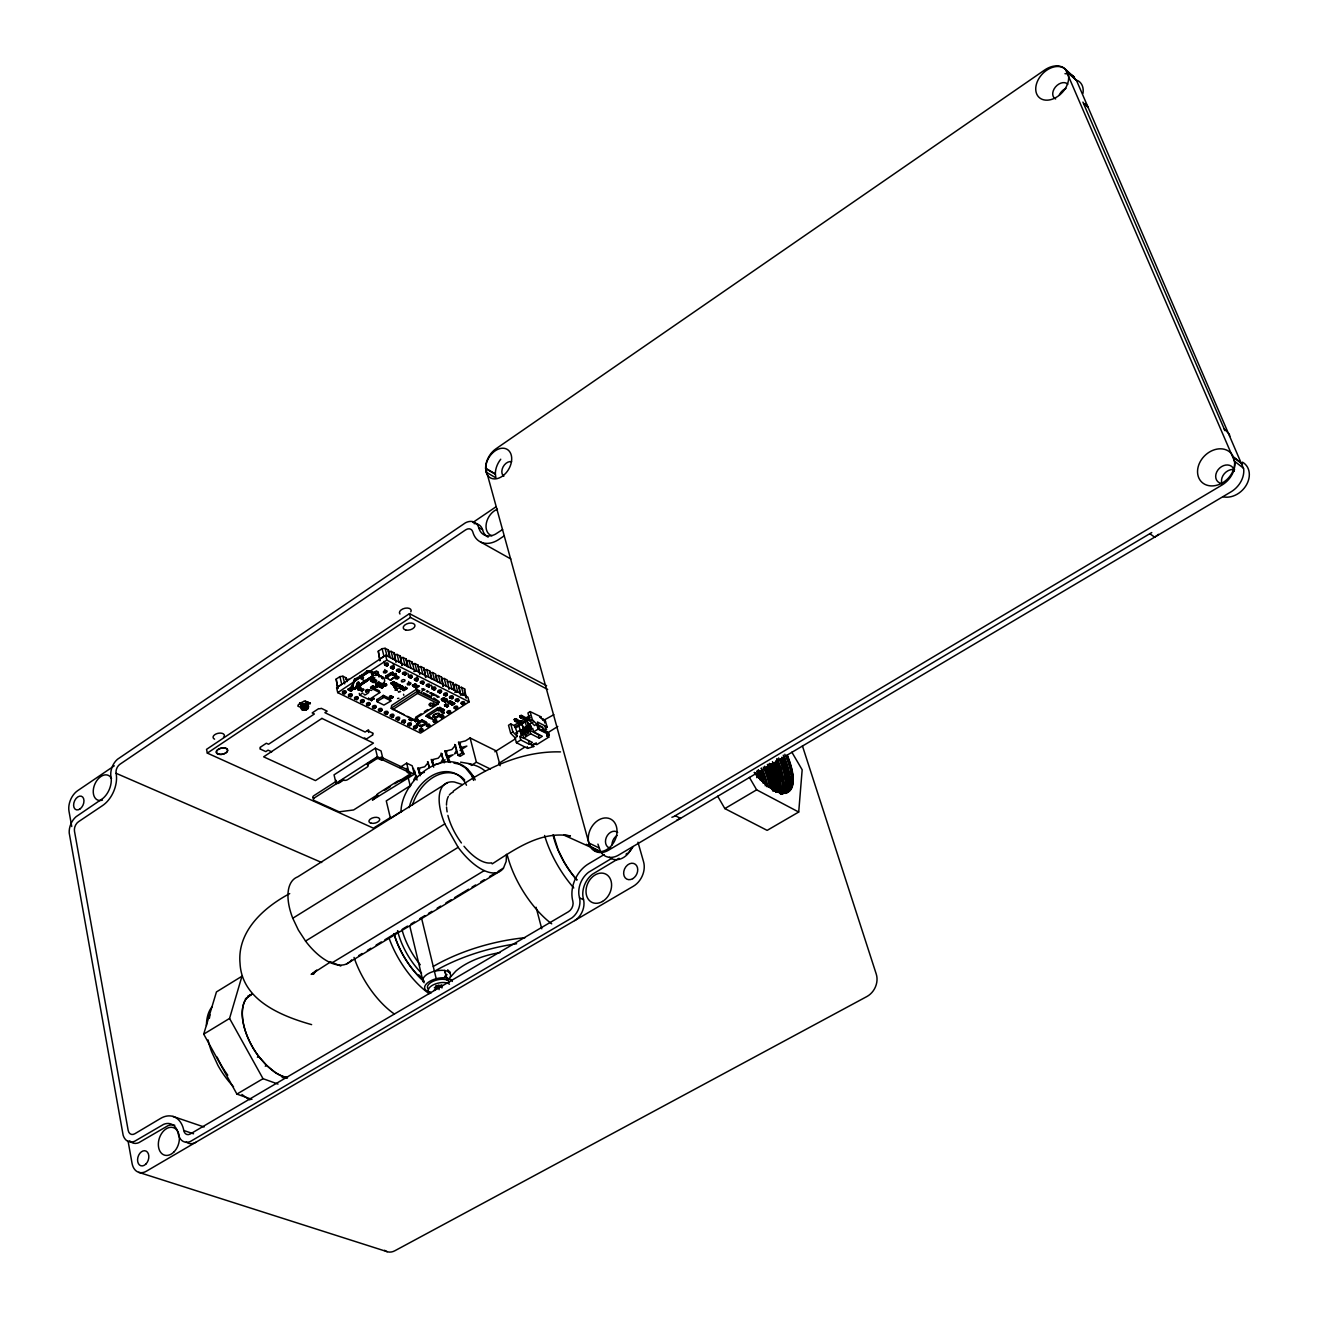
<?xml version="1.0" encoding="UTF-8"?>
<svg xmlns="http://www.w3.org/2000/svg" width="1318" height="1318" viewBox="0 0 1318 1318"><rect width="100%" height="100%" fill="white"/><g stroke="black" fill="none" stroke-linecap="round" stroke-linejoin="round"><path stroke-width="1.5" d="M368.941 690.072L368.134 691.95M421.859 719.809C420.772 722.544 429.108 725.147 425.533 721.638L421.859 719.809L416.521 724.274L421.249 726.844L426.357 723.549L426.241 722.511M354.657 679.099C355.662 681.917 351 685.442 353.998 688.326L371.709 676.447C373.851 676.216 371.099 669.775 372.401 674.272C373.208 677.172 374.328 670.022 372.104 673.317M506.507 854.328L506.161 861.461L503.476 868.101L498.253 871.264M390.655 701.176L390.177 698.721L383.456 695.393L376.783 699.858L377.261 701.802L383.933 705.081L390.655 701.176L390.177 698.721M717.684 796.237L724.851 808.593L767.142 830.373L798.708 812.036L802.168 769.794L791.854 752.183M400.969 812.168C401.117 777.126 454.216 737.965 475.238 779.861M373.356 686.48L373.933 687.403L372.747 688.391L370.737 688.194L373.34 686.332L371.066 687.831M364.411 682.427L363.455 683.119M364.443 681.225L365.234 681.933M336.172 679.099L337.77 688.457L336.172 679.099L339.912 676.612L342.911 676.249L346.173 677.864L347.079 681.653M346.173 677.864L345.959 679.61L348.957 679.231M443.21 711.292L444.38 709.727L443.491 710.402M438.416 708.969L439.784 707.222L441.415 708.112L440.443 708.738M371.066 680.978C370.572 678.671 371.05 683.581 374.922 682.477L376.866 681.208L373.95 679.759C375.548 677.584 370.605 677.485 373.389 679.693L371.281 681.027M378.282 651.207L379.913 660.615L378.282 651.207L382.072 648.67L385.103 648.308L388.332 649.955L390.227 657.583M389.041 655.557L388.332 649.955M388.102 651.751L391.116 651.372L394.346 653.02L394.098 654.799L397.097 654.436L400.31 656.084L401.974 665.458L400.31 656.084M395.993 662.427L394.346 653.02M400.062 657.847L403.061 657.484L406.273 659.115L406.01 660.895L409.008 660.516L412.204 662.147L414.116 669.742M412.204 662.147L411.941 663.91L414.939 663.547L418.119 665.162L419.767 674.503M418.119 665.162L417.855 666.924L420.854 666.546L424.017 668.16L425.681 677.468L424.017 668.16M431.068 678.572L429.882 671.159L426.735 669.544L423.753 669.906M441.546 677.106L443.21 686.381L441.546 677.106L438.416 675.508L435.451 675.887L436.423 679.643M449.01 689.33L447.346 680.072L444.232 678.473L441.266 678.852M454.298 690.385L453.128 683.021L450.015 681.439L447.066 681.801M460.064 693.317L458.878 685.953L455.781 684.371L452.848 684.75M464.331 690.599L464.628 688.886L461.531 687.321L458.598 687.683M377.261 701.802L376.899 699.347M351.214 687.288L352.796 685.854L351.296 686.2L351.362 687.881L353.471 687.749L351.329 687.271M372.137 672.773A2.043 1.433 -63.2 0 1 373.323 672.542L375.449 673.251A2.043 1.433 -63.2 0 1 376.075 673.844L379.732 675.772A2.043 1.433 -63.2 0 0 379.057 675.063L376.948 674.355A2.043 1.433 -63.2 0 0 376.157 674.371M360.934 687.304L360.819 688.424L357.788 688.639L357.903 690.006L359.814 689.232L359.616 687.271M783.716 757.273C788.23 767.405 791.492 780.602 788.23 790.471C792.563 778.724 787.653 766.17 783.271 755.181M785.989 793.205L789.795 789.548C794.128 777.801 789.218 765.247 784.836 754.258M784.111 793.403L780.338 793.798L787.274 792.464L791.08 788.79C795.166 777.752 790.998 765.824 786.846 755.428M780.602 759.119C784.737 769.531 788.889 781.459 784.77 792.497A52.16 19.918 58.4 0 0 780.8 759.168M783.386 787.884L781.623 794.342A52.127 19.951 58.4 0 0 776.862 759.069L782.991 779.119L783.386 787.884L786.533 786.039M421.447 692.56L423.177 688.853L421.678 688.984M431.233 697.387L432.09 694.24L433.523 693.828L432.749 694.652M779.366 792.958L779.861 780.964L774.374 762.809M395.812 676.678L390.54 672.938L395.878 675.969L390.474 680.187L395.812 676.678C392.089 668.671 377.772 684.207 391.38 674.454M386.042 675.903L385.696 677.551L390.474 680.187M203.713 1034.136L229.563 1018.435L241.952 976.243L216.449 991.927L203.713 1034.136L236.911 1094.088L251.936 1099.393M361.396 689.1L361.775 691.686M363.373 677.798L359.995 675.574M359.237 688.144L360.407 684.965M419.964 690.978L416.504 689.232L391.627 705.459L391.199 708.293L413.506 719.908L438.35 703.861L438.861 701.473L433.82 697.947M369.254 677.996L369.699 679.067L368.035 678.852M414.577 770.75L415.862 775.956L413.852 779.696L416.669 777.9M428.432 762.348L424.709 766.763L418.267 768.394L419.569 773.617L421.117 774.358M391.66 673.712L385.63 677.32L387.294 678.144M392.929 674.19L392.434 671.966L391.528 674.141M394.823 674.058L394.576 675.145M395.515 675.623L394.346 675.376M441.991 753.731L438.235 758.179L431.777 759.811L433.095 765.033L439.553 763.402M441.629 753.55L442.947 758.789L440.887 762.562L445.154 759.86M455.633 745.065L451.843 749.547L445.352 751.178L446.687 756.417L448.235 757.158M441.662 709.759L442.782 708.936L444.397 709.809M367.458 689.396L365.481 691.027M368.117 689.825L365.696 691.934L368.892 689.825L371.758 690.451M438.993 715.312C440.311 711.736 431.727 714.867 433.688 717.305M315.134 971.382L313.387 974.183L316.798 970.13L311.18 974.43L330.521 961.942M380.655 684.388L378.793 683.317L375.581 685.426L378.134 686.662L377.772 684.19L375.712 683.564M461.465 703.779L463.261 704.768L464.677 703.367L463.244 702.642L461.465 703.779L462.651 704.471L464.677 703.367M452.469 698.474L453.161 697.535L451.712 696.81L449.932 697.947L452.469 698.474L449.932 697.947M458.252 701.39L458.928 700.451L457.478 699.726L455.715 700.863L458.252 701.39L455.715 700.863M444.133 695.014L445.945 696.019L447.379 694.602L445.912 693.878L444.133 695.014L445.336 695.706L447.379 694.602M422.089 731.128L422.781 730.205L421.332 729.497L419.585 730.6L422.089 731.128L419.585 730.6M435.022 689.644L432.485 689.116L434.281 690.138L435.731 688.721L434.248 687.963L432.485 689.116L431.464 685.162M408.003 724.933L409.783 725.921L411.2 724.521L409.733 723.813L408.003 724.933L409.173 725.625L411.2 724.521M438.317 692.082L440.13 693.087L441.563 691.67L440.097 690.929L438.317 692.082L439.504 692.774L441.563 691.67M413.803 727.783L415.582 728.772L416.999 727.371L415.549 726.663L413.803 727.783L414.972 728.459L416.999 727.371M398.843 719.743L399.535 718.804L398.069 718.079L396.323 719.216L398.843 719.743L396.323 719.216M429.174 686.694L429.866 685.755L428.383 684.998L426.62 686.167L429.174 686.694L426.62 686.167M404.692 722.594L405.384 721.671L403.918 720.946L402.171 722.083L404.692 722.594L402.171 722.083M418.07 679.808L416.57 679.05L414.791 680.22L416.62 681.225L418.07 679.808L417.065 675.821M392.978 716.86L393.687 715.938L392.204 715.196L390.457 716.333L392.978 716.86L390.457 716.333M423.292 683.712L423.984 682.773L422.501 682.032L420.722 683.185L423.292 683.712L420.722 683.185M381.182 711.077L381.891 710.138L380.391 709.413L378.645 710.55L381.182 711.077L378.645 710.55M411.43 677.749L408.86 677.221A1.878 1.038 -14.2 0 0 411.957 676.167A1.878 1.038 -14.2 0 0 409.914 675.129A1.878 1.038 -14.2 0 0 408.811 677.04L410.689 678.226L412.139 676.809L410.639 676.052L408.86 677.221L407.872 673.234M387.097 713.977L387.789 713.038L386.306 712.313L384.559 713.45L387.097 713.977L384.559 713.45M399.519 671.719L400.227 670.78L398.711 670.022L396.932 671.191L399.519 671.719L396.932 671.191M375.218 708.178L375.943 707.255L374.444 706.514L372.697 707.651L375.218 708.178L372.697 707.651M405.483 674.734L406.191 673.795L404.692 673.037L402.913 674.206L405.483 674.734L402.913 674.206M363.29 702.346L364.015 701.407L362.499 700.665L360.753 701.802L363.29 702.346L360.753 701.802M393.522 668.687L390.935 668.16A1.895 1.038 -14.1 0 0 394.066 667.106A1.895 1.038 -14.1 0 0 391.973 666.051A1.895 1.038 -14.1 0 0 390.902 667.979L392.78 669.182L394.23 667.748L393.308 664.008M366.733 704.735L368.546 705.74L369.979 704.339L368.48 703.598L366.733 704.735L367.92 705.443L369.979 704.339M357.293 699.397L358.018 698.458L356.503 697.716L354.74 698.87L357.293 699.397L354.74 698.87M387.508 665.656L384.922 665.112L386.751 666.134L388.217 664.7L386.701 663.942L384.922 665.112L383.999 661.372M342.664 692.955L344.492 693.96L345.942 692.543L344.426 691.802L342.664 692.955L343.866 693.647L345.942 692.543M351.28 696.448L351.988 695.509L350.473 694.767L348.726 695.92L351.28 696.448L348.726 695.92M378.2 672.098L376.454 670.928L373.521 672.707M449.949 713.318L450.657 712.412L449.207 711.687L447.461 712.807L449.949 713.318L447.461 712.807M456.918 708.837L457.643 707.914L456.193 707.189L454.43 708.326L456.918 708.837L456.193 707.189M429.108 726.712L429.833 725.806L428.383 725.081L426.637 726.202L429.108 726.712L426.637 726.202M436.027 722.264L436.752 721.341L435.302 720.633L433.556 721.753L436.027 722.264L435.302 720.633M442.98 717.799L443.705 716.893L442.255 716.168L440.492 717.289L442.98 717.799L440.492 717.289M440.41 708.672L438.301 710.896M363.438 677.798L360.984 678.852L366.239 681.488L365.07 682.114M394.741 675.327C392.583 673.547 397.937 673.795 395.318 673.432M438.515 715.806C443.606 710.089 428.35 715.312 434.182 717.42M453.557 703.318L451.102 702.082L449.191 703.318L451.283 702.791M391.776 673.943L391.94 672.608M785.38 793.09L788.23 790.471M371.709 676.447L370.753 677.436M372.038 673.02L368.776 672.196L368.826 671.109A2.043 1.433 -63.2 0 1 370.029 670.895L372.137 671.603A2.059 1.433 -63.2 0 1 372.879 672.477L373.422 674.734A2.059 1.433 -63.2 0 1 372.302 677.403L354.707 689.33L353.768 688.556L371.874 676.431M361.577 674.519L361.676 675.854M359.073 682.263L356.7 683.844M440.031 709.776L438.713 708.227M443.474 710.32L441.629 710.056M443.079 711.325L441.283 712.593M358.232 689.512L360.259 688.358M395.779 674.223L395.367 675.788M395.433 676.019L396.257 673.893M283.551 1076.773L282.167 1077.498L287.423 1077.514C275.314 1075.257 266.252 1065.521 258.723 1056.426A47.432 24.877 59.2 0 1 246.631 998.039L251.886 994.085L245.428 998.846M247.982 996.853L250.519 994.843A47.432 24.894 59.2 0 0 247.718 996.49M309.862 704.224L309.961 703.351M438.795 715.542L435.385 717.272M444.578 976.473L447.049 974.71M114.304 765.807L77.663 790.668A15.832 10.33 -67.2 0 0 68.997 811.245L71.732 826.518M472.948 522.439L496.194 506.672M626.017 854.163L627.516 853.158M502.603 529.523L495.403 534.202A19.078 13.378 -59.7 0 1 479.455 529.754L478.269 526.393A15.421 10.775 -60.3 0 0 465.435 522.818L117.483 759.267A14.234 9.374 -66.5 0 0 110.778 775.198L111.239 778.74A17.414 11.401 -66.8 0 1 102.985 798.346L76.065 816.715A14.514 9.506 -67.5 0 0 69.211 832.96L123.134 1135.193A15.404 10.56 -71.8 0 0 134.568 1141.306L163.63 1124.353A18.699 12.966 -72 0 1 177.716 1131.717L178.655 1135.506A15.272 10.659 -71.7 0 0 190.22 1141.569L572.028 917.806A16.475 12.521 -65.2 0 0 579.805 899.271L578.948 895.07A20.363 15.569 -64.5 0 1 588.487 872.318L611.585 858.43M504.135 535.899L499.061 539.309A27.035 18.963 -59.7 0 1 472.816 531.961A7.513 5.256 -60.3 0 0 465.551 529.918L119.922 764.275A6.936 4.564 -66.5 0 0 116.116 773.304A24.68 16.162 -66.8 0 1 102.524 805.595L78.454 821.757A7.249 4.745 -67.5 0 0 74.483 831.197L128.143 1130.251A7.694 5.272 -71.8 0 0 134.782 1133.777L160.615 1118.405A26.492 18.37 -72 0 1 183.795 1130.514A7.447 5.19 -71.7 0 0 190.352 1133.941L568.453 911.726A8.023 6.096 -65.2 0 0 572.852 901.265A28.864 22.06 -64.5 0 1 588.553 863.834L604.171 854.542M671.883 817.259A17.48 13.444 -61.8 0 0 673.762 816.583L1151.767 532.538M574.648 920.59L576.081 919.635A16.442 12.521 -65.2 0 0 583.841 901.133L582.968 896.932A20.33 15.569 -64.5 0 1 592.507 874.196L619.065 858.282M546.624 685.722L409.503 613.628L206.547 749.349L207.321 753.105L373.422 828.165L390.771 817.259M207.321 753.105L410.475 617.467L547.645 689.429M299.565 703.268L301.773 702.494L300.257 704.01L299.565 703.268L300.257 704.01M299.664 703.713L301.871 702.939M297.901 706.168L302.843 708.31M305.414 701.16L310.356 703.318L304.343 700.978L298.148 704.916L298.428 705.805M305.512 701.604L310.356 703.318M337.968 686.711L341.724 684.223L339.912 676.612M380.161 658.835L383.966 656.315L386.981 655.936L385.103 648.308M307.11 707.42L308.709 706.349L307.209 707.865M385.63 655.31L336.584 687.831L337.721 692.642L420.508 733.137L469.142 701.884L467.906 697.156L385.63 655.31L386.817 660.137L469.142 701.884M354.756 680.434L354.476 680.615A2.043 1.417 -63.5 0 0 353.537 681.801L352.301 684.717A2.043 1.417 -63.5 0 0 352.137 686.184L352.68 688.441A2.043 1.417 -63.5 0 0 354.591 689.1L372.302 677.403L372.071 676.496M361.379 675.541L354.229 679.396L354.328 680.747L368.76 672.196M337.721 692.642L368.546 672.048M369.88 671.34L386.817 660.137M358.331 681.9L357.804 682.263A2.043 1.417 -63.5 0 0 356.849 683.449M348.117 689.265L349.468 688.358L352.071 689.644L350.918 691.373L348.117 689.265L350.918 691.373M348.216 689.396L349.583 688.49M348.463 689.512L349.83 688.606M372.351 673.679L371.627 674.355L372.549 674.404M348.314 690.088L349.978 689.265L348.611 690.171M356.914 684.75C363.406 680.566 354.196 684.009 356.486 687.601M373.752 673.613C376.223 669.593 382.632 673.712 374.691 675.475M388.217 664.7L386.751 666.134M350.654 690.583L352.071 689.644M350.588 691.209L352.17 690.335L351.741 689.479L350.39 690.368M359.056 685.805L361.824 684.091M376.503 675.376L375.548 674.997L376.388 674.454M375.762 675.261L376.586 674.717M375.976 675.491L376.816 674.931M370.852 680.072L373.95 679.759M371.725 679.841L374.872 677.781M374.922 682.477L371.346 680.418M390.935 668.16L392.715 666.99L394.23 667.748L392.78 669.182M378.596 676.793L379.699 676.101M351.988 695.509L350.539 696.925M374.691 681.587L376.635 680.302L373.735 678.852M358.661 688.803L361.577 690.237L363.504 688.968L363.719 689.858L361.791 691.143L358.875 689.709M385.713 676.15L391.034 672.625L395.202 674.734M392.006 672.51L393.423 672.674M393.374 672.444L392.599 674.519M359.254 693.35L359.666 695.047L362.747 693.021M380.391 683.334L380.688 684.536L378.76 683.449L381.248 684.174L376.833 687.073L376.503 685.722M358.018 698.458L356.568 699.874M374.394 687.897L377.739 685.706L376.025 684.833L378.579 682.411L378.793 683.317M400.227 670.78L398.761 672.213M388.596 678.391L387.805 677.93M382.78 686.563L381.396 687.353L381.923 688.358L379.156 686.25L380.523 685.344L383.093 686.629L381.825 688.227M382.615 684.009L383.983 683.119L386.553 684.404L385.383 686.134L382.615 684.009L385.383 686.134M380.853 685.591L379.254 686.381L379.683 687.238L381.05 686.349M382.714 684.157L384.296 683.284L382.928 684.174M379.353 687.073L380.77 686.134L383.291 687.452M382.813 684.849L384.246 683.894L386.751 685.228L385.284 686.003L386.223 684.24L384.872 685.228M390.342 679.874L395.944 676.2L391.281 673.86M383.143 685.014L384.51 684.108M381.413 687.452L383.093 686.629M385.12 685.344L386.553 684.404M382.961 687.304L381.577 688.111M385.054 685.97L386.438 685.08M390.952 683.169L393.472 681.521L394.543 682.049L392.22 684.487L390.952 683.169L392.517 684.19M364.015 701.407L362.565 702.823M406.191 673.795L404.741 675.228M391.149 683.943L393.67 682.296L394.741 682.823M394.543 682.049L392.22 684.487M359.666 695.047L368.991 699.644L379.782 692.56L379.37 690.863L374.707 688.54M370.276 699.364L373.851 698.26L371.528 700.665L370.276 699.364L371.528 700.665M393.011 684.767L396.026 682.79L393.225 685.591L393.011 684.767L394.576 685.195L393.143 684.8M370.457 700.138L374.032 699.018M371.346 699.891L373.851 698.26M397.196 683.367L394.395 686.184L397.41 684.207L395.68 683.119L397.13 683.515M397.278 684.174L395.861 683.861M394.28 687.222L398.695 684.322L400.557 685.261L400.903 686.612L396.487 689.512L394.28 687.222L396.487 689.512M412.139 676.809L410.689 678.226M394.609 688.573L399.024 685.673L400.903 686.612M400.013 685.624L400.342 686.975L398.135 684.685L400.557 685.261M377.36 701.291L383.917 697.337L390.688 700.682M399.815 687.815L402.336 686.167L403.39 686.694L401.067 689.116L399.815 687.815L401.216 688.227M400.013 688.573L402.336 686.167M403.39 686.694L401.067 689.116M389.518 696.53L390.771 695.706L392.896 696.761L391.825 698.342L389.518 696.53L391.825 698.342M391.199 696.53L389.963 697.42L391.215 696.612M389.798 696.744L391.051 695.92M389.7 697.288L390.952 696.481L393.077 697.535M402.501 689.166L405.499 687.189L406.867 688.606L403.852 690.583L402.764 689.841M375.943 707.255L374.493 708.656M417.361 680.747L414.791 680.22M391.397 697.535L392.632 696.629L391.38 697.453M402.698 689.989L405.713 688.029M391.644 697.584L392.896 696.761M406.867 688.606L406.669 687.765L403.852 690.583M412.501 685.475L415.022 683.828L416.076 684.355L413.753 686.777L412.501 685.475L413.753 686.777M412.682 686.25L415.219 684.602L416.274 685.129M413.555 686.003L416.076 684.355M403.555 694.289L403.802 695.261M415.186 686.876L418.762 685.755L416.439 688.177L415.186 686.876L416.439 688.177M415.384 687.634L418.959 686.53M416.241 687.403L418.762 685.755M381.891 710.138L380.457 711.555M423.984 682.773L422.551 684.207M422.831 689.578L424.264 689.166L423.49 689.989M392.649 709.644L417.559 693.433L438.35 703.861M387.789 713.038L386.355 714.455M429.866 685.755L428.432 687.172M423.984 690.154L424.973 689.512M426.291 691.324L427.724 690.912L426.95 691.719M427.444 691.901L428.943 691.752M393.687 715.938L392.253 717.338M435.731 688.721L434.281 690.138M429.8 693.087L431.217 692.675L430.442 693.482M430.953 693.663L432.37 693.252L431.596 694.075M433.243 694.817L434.676 694.405L433.886 695.229M434.396 695.393L435.879 695.245M399.535 718.804L398.118 720.205M436.176 696.382L436.522 695.344M436.686 696.547L438.103 696.135L437.329 696.958M437.823 697.123L439.322 696.991M405.384 721.671L403.967 723.071M412.468 719.282L411.43 720.847L409.338 719.809L410.639 718.376L409.404 719.183M409.42 719.266L410.672 718.458M409.338 719.809L410.573 719.002L412.666 720.04M441.398 699.034L443.606 697.617L447.263 699.446L447.593 700.797L445.385 702.214L441.744 700.385L441.398 699.034L442.205 700.616L444.413 699.183L444.067 697.848L441.892 699.413M409.14 719.051L412.402 719.908M415.582 717.289L421.167 713.796M441.744 700.385L443.952 698.952L447.593 700.797M424.429 711.687L427.675 709.595M432.551 706.432L439.059 702.23L417.279 691.307L416.504 689.232M442.156 700.451L444.364 699.034M412.386 719.826L411.002 720.04M414.445 720.485L417.971 719.397L415.681 721.753L414.445 720.485L415.796 720.798M446.802 699.215L447.148 700.566L444.94 701.983L444.594 700.649L447.263 699.446M414.643 721.243L418.168 720.155M444.891 701.835L447.099 700.418M417.971 719.397L415.681 721.753M453.161 697.535L451.728 698.952M375.35 748.179L334.047 774.836L336.008 783.304L338.413 783.403L343.52 780.124A3.015 1.582 -13.1 0 0 347.688 779.597L367.162 767.076A3.031 1.598 -13.4 0 0 367.475 764.72L376.223 759.086A1.779 0.939 -13.5 0 1 378.678 758.773L381.759 760.239L383.077 759.382L381.034 750.898L375.35 748.179L377.393 756.68L383.077 759.382M444.1 712.939L443.672 711.292L437.378 708.145L426.834 714.949L427.246 716.597L437.79 709.792L444.1 712.939L433.556 719.727L425.912 716.102L428.844 716.663M418.333 721.523L419.536 720.699L420.014 722.709M417.938 721.341L419.421 720.831M425.928 716.185L427.361 715.822M447.823 702.412L450.064 700.962L454.644 703.268L452.535 705.196L447.823 702.412L452.535 705.196M436.67 710.007L438.4 708.886M444.611 705.707L446.258 704.899L444.924 705.871L445.764 704.01L448.466 706.086L447.099 706.959L444.611 705.707L445.863 704.141L448.466 706.086M447.955 702.889L451.102 701.851L448.878 703.351M448.763 702.939L451.003 701.489M428.416 716.317L427.543 716.976M416.867 724.702L421.991 721.391M448.186 705.311L446.571 705.97M432.288 718.392L429.042 717.799L430.03 717.173M444.397 704.883L446.884 706.135L448.252 705.245M429.075 717.882L430.311 717.486M441.892 709.595L442.782 708.936M448.351 705.954C444.495 707.469 449.422 706.316 447.939 705.097M431.563 718.013L430.673 718.672M452.404 704.718L454.644 703.268M458.928 700.451L457.511 701.868M422.205 725.328L423.292 724.62L421.068 726.317L416.455 724.06L421.842 720.6L426.686 722.692L424.907 723.846M424.561 723.664L426.686 722.692M336.354 781.212L313.981 795.611A3.509 1.845 -12.8 0 0 313.058 797.868M336.008 783.304L377.393 756.68M343.174 779.399L314.475 797.835A3.509 1.845 -12.8 0 0 314.178 800.537L339.138 811.822L353.619 809.96L377.64 794.688M367.854 763.501L373.554 759.876M422.781 730.205L421.365 731.589M429.833 725.806L428.383 727.174M433.556 721.753L435.006 722.478L436.752 721.341M443.705 716.893L442.238 718.261M450.657 712.412L449.207 713.796M454.43 708.326L455.88 709.051L457.643 707.914M399.799 767.504L406.669 763.138L412.221 765.791L414.313 774.21L372.417 800.075L377.623 795.907A1.746 1.252 -65 0 1 377.706 795.38M406.405 768.328L407.41 772.414L408.745 771.574L414.313 774.21M384.51 790.339L390.128 786.797M394.79 783.798L408.514 775.083A3.526 1.845 -13.8 0 0 409.7 773.089M377.623 795.907A2.982 1.549 -13.4 0 1 377.953 793.617L397.361 781.277A2.998 1.565 -13.7 0 1 401.496 780.75L410.211 775.215A1.763 0.923 -13.8 0 0 410.425 773.847L407.41 772.414M500.165 765.742L496.243 750.898L470.098 737.948L465.518 740.848L459.01 742.495L460.361 747.734L461.91 748.492M448.894 757.488L453.178 754.769L446.687 756.417M457.379 752.117L454.512 753.929L456.605 750.123L455.254 744.884M460.064 750.403L466.869 746.087L460.361 747.734M372.335 680.203L373.389 679.693M359.188 688.869L360.078 688.408M518.913 723.154L515.107 721.226L514.201 719.447L516.096 718.903L521.17 721.753L524.119 731.276C515.42 732.067 519.819 711.226 524.119 731.276M526.376 717.997L529.589 727.833C523.905 730.37 528.057 716.827 520.577 717.766L519.671 715.971L521.566 715.443L526.343 717.981M410.887 785.314L386.273 800.899L390.441 818.231L401.974 810.982M458.153 755.395L461.91 753.006L463.903 753.978L460.13 756.367L458.153 755.395L454.694 744.456M516.475 720.353L515.107 721.226L514.728 719.76L516.096 718.903L516.475 720.353L520.28 722.297M521.961 716.893L520.577 717.766L520.198 716.3L521.566 715.443L521.961 716.893L526.212 719.216L529.589 727.833M514.432 720.32L517.134 720.682M519.918 716.844L522.603 717.223M521.236 718.096L520.561 717.19L522.208 715.773M514.399 725.757L510.709 723.895L508.517 725.262L510.676 733.286L515.074 737.767L516.409 742.726L527.661 748.377L533.757 746.515L533.279 744.769L536.294 742.891M530.133 711.605L527.941 712.989L530.116 721.012L534.531 725.526L536.723 724.142L532.324 719.628L530.133 711.605L540.825 716.728L541.303 718.458L545.388 720.567L544.301 721.259M520.429 721.111L519.061 721.967L514.728 719.76M519.457 722.05L514.284 725.328L517.546 733.253L516.228 732.594L519.918 730.271L521.681 734.686L526.063 731.935L524.3 727.52L526.047 727.157L527.151 731.243L531.549 728.475L530.808 725.757M521.022 724.34L522.389 723.483L520.824 721.193L524.926 718.59M524.992 718.87L526.492 720.897L527.859 720.04L526.294 717.733L529.77 715.542M524.383 719.694L525.833 718.87M514.745 727.075L519.935 723.796L519.539 722.313M521.302 722.939L525.404 720.336M526.772 719.48L530.248 717.289M519.654 724.159L521.022 723.302M525.124 720.699L526.492 719.842M527.381 719.661L525.948 720.336M516.046 727.734L529.836 719.035M510.676 733.286L512.85 731.902L510.709 723.895M530.116 721.012L532.324 719.628M539.721 717.42L540.825 716.728M531.549 728.475L529.787 724.06L533.493 721.72M520.577 730.6L524.943 727.849M526.047 727.157L529.787 724.06M471.185 765.461L476.391 762.199L490.378 769.037M515.074 737.767L517.249 736.383L516.228 732.594M542.934 720.32L544.466 719.842L543.362 720.534M519.918 730.271L521.022 734.357L524.169 732.38L526.261 735.955L524.169 732.38M524.3 727.52L525.404 731.605L527.151 731.243M524.959 735.296L528.534 733.055L527.727 730.139L530.89 728.146M494.843 751.787L515.668 738.69M544.466 719.842L553.84 714.686M519.836 736.482L522.851 734.587L523.79 738.096L532.456 742.462L529.441 744.341L520.775 739.975L519.836 736.482L522.867 738.014M529.704 730.271L532.719 728.376L533.675 731.885L542.324 736.284L539.309 738.162L530.66 733.78L529.704 730.271L538.354 734.67L539.309 738.162M525.47 733.039L529.029 730.798L527.727 730.139M447.708 782.546L297.654 876.898A50.051 25.009 58.3 0 0 292.761 918.251L298.329 929.981L305.545 941.068A50.051 25.009 58.3 0 0 351.659 959.85M544.565 722.89L545.504 721.621M546.64 734.472L547.118 736.218L549.309 734.834L548.832 733.088L538.288 728.656L542.505 730.798M516.409 742.726L520.775 739.975M523.79 738.096L530.66 733.78M533.675 731.885L538.09 729.118L549.309 734.834M546.855 726.564L544.466 726.597M545.108 720.172L547.151 726.959L544.96 728.343L546.673 729.216L544.482 730.6M289.713 893.604C263.798 907.377 237.108 931.249 240.024 963.244C241.804 1000.131 281.409 1016.129 311.625 1024.63M453.244 791.179C484.546 768.608 521.055 750.815 560.512 751.903M498.682 763.468L524.762 747.141M547.365 732.989L557.794 726.465M531.138 743.681L531.599 745.428L534.614 743.55L536.772 744.637L548.832 737.091L547.398 731.836L543.082 729.645L542.373 727.025L537.019 724.29M361.659 684.306L360.852 683.597M292.761 918.251L444.809 823.882A51.649 23.444 58.1 0 1 454.364 782.002L462.256 784.507M305.545 941.068L458.153 847.342A51.649 23.444 58.1 0 0 503.476 868.101M247.949 996.408L251.886 994.085M492.174 863.9C515.256 849.023 541.187 830.604 570.381 835.974L563.725 835.019L600.646 851.741L597.927 844.113M331.576 963.129L484.25 870.588M358.644 955.632L362.12 953.524M367.36 950.36L370.852 948.252M376.091 945.088L381.33 941.925M384.807 939.816L398.777 931.381M402.27 929.272L407.493 926.109M410.985 924L414.478 921.892M419.717 918.728L424.956 915.565M428.449 913.456L431.925 911.348M437.164 908.184L440.657 906.076M445.896 902.912L451.135 899.749M454.611 897.64L468.582 889.205M472.075 887.096L475.567 884.988M480.79 881.824L484.283 879.716M489.522 876.536L494.761 873.373M346.519 963.936L498.715 872.005M257.405 1057.201L258.723 1056.426A47.432 24.877 59.2 0 1 246.713 998.072L246.713 998.072M265.264 1066.196L266.648 1065.455L275.05 1072.374A47.432 24.877 59.2 0 0 287.489 1077.877M756.664 777.604L757.949 776.829L766.45 784.984L774.523 790.503L781.623 793.057M761.227 768.262L764.918 777.818L761.82 779.663L758.147 770.091L762.068 779.795M771.129 774.16L773.617 784.638L770.503 786.467L768.015 775.989L771.129 774.16L767.422 764.588A52.045 20.067 58.4 0 1 774.111 790.141M780.256 789.729L777.126 791.574L776.73 782.793L774.226 772.315L777.34 770.47L779.861 780.964A52.094 19.984 58.4 0 1 779.613 793.255M780.47 768.625L783.584 766.779M788.576 763.83L789.828 763.089M782.068 780.866L779.811 771.458L781.376 770.552M236.911 1094.088L263.023 1078.684L278.016 1084.071M724.851 808.593L756.647 789.828L798.708 812.036M765.165 785.742L766.45 784.984M776.73 782.793L779.861 780.964M782.991 779.119L786.121 777.274M791.113 774.325L792.382 773.584M447.131 980.048L449.339 978.747A14.267 6.722 -13.3 0 1 452.338 981.432M435.467 988.088L438.317 986.408L439.108 989.653M433.886 990.362L436.736 988.698L435.945 985.436M442.453 985.337L439.586 987.017L437.214 986.045M773.238 791.261L774.523 790.503M440.673 987.38L442.107 986.539L438.564 985.09L434.363 987.726L436.736 988.698M791.541 783.09L792.81 782.348M789.795 789.548L791.08 788.79M438.07 716.086L436.307 716.976M374.74 759.069L375.235 758.789A3.559 1.895 -13.5 0 1 375.795 758.558M379.123 675.623L381.495 676.266L382.434 678.885M379.353 676.529L381.33 676.875M379.09 682.889L377.525 682.773M380.754 683.712L378.661 683.416M195.707 1142.36L194.438 1142.986A15.256 10.659 -71.7 0 1 186.233 1142.063M366.931 670.977L368.348 671.851M419.569 773.617L424.396 772.397M434.512 717.42L435.583 717.289M454.792 692.263L457.741 691.884L455.781 684.371M413.852 671.488L416.85 671.126L414.939 663.547M429.619 672.905L432.584 672.526L435.731 674.141L437.658 681.686M366.239 680.039L366.882 680.928M516.738 719.233L515.091 720.649L515.766 721.556M433.754 717.42L434.825 717.42M425.121 724.093L425.154 723.22M422.32 725.114L422.897 724.669M499.967 952.65A51.007 23.905 -13.8 0 0 455.814 971.119L449.965 977.61L450.756 975.765C450.097 968.582 439.141 970.163 434.512 971.267A115.786 53.527 -13.7 0 1 516.607 943.754M375.482 680.912L376.042 682.016M460.592 762.15L470.938 763.962M454.002 763.155L459.62 764.143M449.339 978.747L446.67 978.005A14.267 6.722 -13.3 0 0 427.164 983.162A14.267 6.722 -13.3 0 0 430.508 992.125M421.579 725.987L421.809 725.361M426.076 723.368L425.895 722.346M138.72 1172.345L387.179 1251.688M382.863 678.226L381.726 677.831M183.795 1130.514L193.548 1133.793M172.922 1116.412L204.092 1126.989M363.669 681.736L364.295 682.625M362.648 682.411L363.274 683.301M266.565 1065.422L258.723 1056.426M329.879 961.596L340.802 966.012M116.116 773.304L321.691 862.516M271.739 751.837L268.065 750.14L265.824 751.606L259.86 748.871A1.796 0.972 -12.3 0 0 259.976 747.454L266.351 743.237L268.559 744.258L314.376 713.977L312.168 712.923L318.692 708.606A1.829 1.005 -13.1 0 0 321.23 708.293L327.161 711.16L324.871 712.659L365.135 732.034L368.562 729.81L368.628 732.446M579.508 897.871L583.544 899.733M380.968 757.092L408.399 770.124M379.666 758.443L408.942 772.332A3.526 1.845 -13.8 0 1 409.288 772.546M415.862 775.956L417.411 776.697M418.267 768.394L419.816 769.135M364.378 737.932L366.503 738.953L372.994 734.752A1.796 0.956 -13.6 0 1 373.192 733.335L367.425 730.551M601.848 853.372A19.325 14.745 -63.3 0 0 618.603 855.085L1230.93 491.911A22.011 17.463 -45 0 0 1243.698 468.911L1076.509 80.447L1065.521 69.343A21.121 14.926 -47 0 0 1044.531 70.085L495.98 448.779A18.172 12.636 -59 0 0 485.617 468.219L588.849 843.009L598.982 847.869M588.849 843.009L590.382 846.568A17.661 13.427 -63.3 0 0 614.633 840.868A17.661 13.427 -63.3 0 0 604.764 817.967A17.661 13.427 -63.3 0 0 588.849 843.009L590.382 846.568L600.497 851.428M457.346 763.04L465.419 767.817L471.63 775.445L473.903 776.533M431.777 759.811L433.325 760.552M465.419 767.817L467.692 768.921M442.947 758.789L444.611 761.936M447.988 761.392L450.262 762.496L445.731 751.359M445.352 751.178L446.901 751.935M458.73 754.654L459.834 755.198M370.753 699.842L371.841 700.451L370.77 699.924M345.234 693.482L344.426 691.802M369.271 705.262L368.48 703.598M410.508 725.46L409.733 723.813M416.307 728.294L415.549 726.663M360.819 688.424L363.719 689.858M417.691 719.677L416.62 719.084L417.658 719.595M372.632 698.622L373.719 699.232L372.648 698.705M417.888 721.111L418.926 722.462M403.934 714.57L391.199 708.293L417.279 691.307L417.559 693.433M407.575 716.366L411.216 718.145M459.01 742.495L460.559 743.253M352.268 690.467L349.468 688.358M430.36 717.338L431.958 718.145M372.005 688.704L379.782 692.56M361.873 676.744L363.471 677.617M398.909 698.276L397.608 698.474M400.293 688.293L401.38 688.902L400.326 688.375M393.291 685.442L394.757 685.937L393.604 685.344M393.225 685.591L394.395 686.184M395.12 688.062L397.031 689.149L394.823 686.859M405.433 687.353L406.669 687.765M406.306 688.111L405.153 687.535M396.125 683.581L397.41 684.207M403.11 686.991L402.023 686.365L403.077 686.892M405.334 688.276L406.488 688.853M398.184 684.833L400.046 685.772M402.188 687.04L403.588 687.469M415.78 684.652L414.709 684.042L415.763 684.569M675.36 815.76L680.533 818.363L678.935 819.186A17.447 13.444 -61.8 0 1 677.04 819.862M391.182 674.108L392.187 674.8M413.885 685.887L412.814 685.278L413.868 685.805M531.599 745.428L533.757 746.515M415.681 687.353L416.752 687.963L415.697 687.436M423.424 692.724L430.36 696.201M440.871 692.609L440.097 690.929M446.687 695.542L445.912 693.878M464.002 704.29L463.244 702.642M520.824 721.193L522.389 723.483M547.118 736.218L548.832 737.091M547.151 726.959L537.447 722L539.128 728.129M526.294 717.733L527.859 720.04M520.198 716.3L519.671 715.971M537.332 725.147L542.95 728.014L543.922 731.523M541.154 718.145L544.021 719.628M593.166 848.084L586.312 844.311M480.51 541.962L510.84 558.98M478.665 527.513L482.553 529.704M522.603 732.05L522.076 729.661M485.617 468.219L495.354 473.936L495.897 477.857L486.161 472.157L485.667 468.565A16.557 11.5 -59 0 1 504.053 448.285A16.557 11.5 -59 0 1 507.199 471.482A16.557 11.5 -59 0 1 486.161 472.157M485.667 468.565L495.387 474.282M514.201 719.447L515.371 720.089M1149.939 533.757L1154.634 537.167L1156.479 535.932A19.605 15.585 -47.4 0 0 1158.44 534.301M369.254 689.973L368.579 692.708L365.778 694.619A2.043 1.417 -63.5 0 1 363.867 693.96M1065.521 69.343L1234.538 461.267L1243.517 468.219M1242.33 463.903L1233.417 456.934A20.577 16.277 -45.1 0 0 1202.774 457.857A20.577 16.277 -45.1 0 0 1210.023 485.831A20.577 16.277 -45.1 0 0 1234.538 461.267L1233.566 457.28L1242.495 464.266M1082.902 102.096L1224.125 428.762L1229.332 434.215A20.413 16.047 -45.1 0 1 1229.727 436.423M1083.676 103.529L1088.223 107.516L1087.449 106.099A19.292 13.79 -46.7 0 0 1084.945 103.479M1065.702 69.623L1067.695 72.655A19.243 13.608 -46.9 0 1 1050.743 99.657A19.243 13.608 -46.9 0 1 1037.941 80.233A19.243 13.608 -46.9 0 1 1065.702 69.623L1074.532 77.416M1067.695 72.655L1076.509 80.447M419.898 721.934L419.503 720.897M512.85 731.902L517.249 736.383M419.009 722.61L418.399 721.605M754.39 772.463L757.949 776.829M368.562 671.29L367.36 670.681L361.017 675.788M458.153 847.342L444.809 823.882M749.415 777.422L756.647 789.828M370.968 680.121L371.462 680.978M357.837 688.787L358.315 689.644M229.563 1018.435L263.023 1078.684M413.045 719.051L413.506 719.908M590.382 846.568L590.53 846.897A19.391 14.745 -63.3 0 0 608.488 850.225L1221.967 485.057A22.093 17.48 -45.2 0 0 1234.768 461.959L1234.538 461.267M421.249 726.844L420.574 724.834M471.63 775.445L473.623 780.421M781.92 757.191L788.774 779.053M778.609 757.949C782.974 768.938 787.851 781.508 783.502 793.238L781.92 794.161C786.286 782.447 781.426 769.86 777.043 758.871M775.709 760.881L779.811 771.458M772.48 761.59L778.707 781.64L779.086 790.405L778.592 781.706L776.088 771.211M771.673 764.424L777.043 782.628L777.422 791.393M771.162 763.583L775.149 774.226M771.277 764.654L774.226 772.315M767.027 767.175L772.463 785.314L772.579 790.635M766.911 767.241L772.364 785.38M764.737 766.186L771.162 787.274L769.481 779.712M764.967 767.257L768.938 777.9M765.066 768.345L768.015 775.989M763.666 778.559L760.717 770.915L764.901 783.798M758.542 769.86L762.166 779.729M451.646 704.537L454.694 703.664L450.064 700.962M447.791 970.345L448.268 971.712L447.856 969.933M1224.125 428.762L1224.735 430.591M802.431 745.922L876.256 974.084A17.2 14.218 -62.9 0 1 866.849 996.556L394.807 1250.782A15.404 11.5 -73.3 0 1 384.51 1250.288M459.389 742.677L463.903 753.978M458.45 742.067L461.91 753.006M444.792 750.766L448.219 761.672M441.052 753.138L444.182 762.875M432.139 759.992L433.293 763.616M431.2 759.399L433.688 767.175M427.493 761.755L429.339 767.587M418.63 768.575L420.343 773.995M417.691 767.982L420.162 775.758M413.391 768.378L417.065 780.042M637.961 842.202L643.579 861.824A18.699 14.383 -63.7 0 1 633.332 886.256L146.413 1171.191A16.607 11.45 -72.3 0 1 132.064 1163.382L128.077 1141.141M449.504 971.613L449.899 973.014L449.471 971.234M536.723 724.142L538.09 729.118M527.546 726.202L528.221 728.689M525.388 726.828L526.508 730.913M528.502 740.848L529.441 744.341M520.495 715.46L520.725 716.333M520.33 716.317L520.561 717.19M527.2 746.631L527.661 748.377M515.025 718.92L515.256 719.793M444.677 970.493L446.67 978.005L444.809 970.526M536.064 907.245L541.764 928.811M464.628 688.886L466.275 698.095L464.809 692.477M461.531 687.321L463.491 694.817L460.542 695.179L458.878 685.953M470.098 737.948L476.391 762.199M453.128 683.021L455.072 690.533M450.015 681.439L451.959 688.952M444.232 678.473L446.176 686.003M446.884 706.135L447.099 706.959M438.416 675.508L440.36 683.053M445.056 700.879L445.385 702.214M443.606 697.617L443.952 698.952M432.584 672.526L434.512 680.088M429.882 671.159L431.81 678.704M437.378 708.145L437.79 709.792M426.735 669.544L428.663 677.106M409.503 613.628L410.475 617.467M420.854 666.546L422.765 674.108M418.35 668.803L419.289 672.608M409.008 660.516L410.919 668.111M406.273 659.115L408.185 666.71M406.488 662.789L407.443 666.579M403.061 657.484L404.972 665.079M408.646 681.505L409.437 684.685M428.053 762.166L429.371 767.405M397.097 654.436L398.992 662.048M404.033 689.495L402.896 689.017M394.56 656.71L395.515 660.516M391.116 651.372L392.995 659M396.767 675.524L397.558 678.721M398.695 684.322L399.024 685.673M382.072 648.67L383.966 656.315M384.807 669.495L385.597 672.691M406.669 763.138L408.745 771.574M408.102 777.307L410.376 786.599M383.983 683.119L384.181 683.96M380.918 682.823L381.248 684.174M383.456 695.393L383.917 697.337M380.523 685.344L380.721 686.184M382.714 695.542L383.176 697.486M378.925 681.455L379.502 683.663L377.146 683.894L378.365 684.47L380.737 684.75L383.472 682.971A2.043 1.433 -63.2 0 0 384.592 680.319L384.032 678.062A2.043 1.433 -63.1 0 0 383.291 677.188L379.238 675.508A2.043 1.433 -63.2 0 0 378.859 675.459M377.096 685.508L377.376 686.711M373.142 678.556L373.356 679.462M371.791 680.137L372.022 681.044M441.168 984.727L441.958 987.989M368.579 697.93L368.991 699.644M421.48 917.806L436.209 978.73M366.404 692.296L365.827 690.088M359.995 687.238L360.209 688.128M774.638 772.084L777.142 782.562L777.521 791.327M352.516 685.821L352.944 687.634M409.783 925.961L422.996 981.235M764.918 777.818L766.977 786.549M342.911 676.249L344.723 683.861M762.216 779.416L762.941 782.974M335.909 780.207L336.7 783.617M553.527 835.101L558.14 849.945L563.923 861.56A49.886 21.582 58.6 0 0 576.839 879.666M350.473 694.767L350.637 696.135M380.391 709.413L380.556 710.781M374.444 706.514L374.592 707.881M362.499 700.665L362.664 702.033M356.503 697.716L356.667 699.084M404.692 673.037L404.857 674.421M398.711 670.022L398.876 671.406M403.918 720.946L404.066 722.297M392.715 666.99L392.879 668.374M398.069 718.079L398.234 719.43M386.701 663.942L386.866 665.326M392.204 715.196L392.352 716.564M386.306 712.313L386.471 713.664M434.248 687.963L434.413 689.347M428.383 684.998L428.548 686.381M422.501 682.032L422.666 683.399M416.57 679.05L416.735 680.434M421.332 729.497L421.48 730.831M410.639 676.052L410.804 677.436M457.478 699.726L457.643 701.077M451.712 696.81L451.86 698.161M442.255 716.168L442.37 717.503M428.383 725.081L428.498 726.416M449.207 711.687L449.339 713.022M778.032 787.324L778.081 791.162M773.617 784.638L773.847 789.894M420.277 964.776A48.486 23.147 58.9 0 1 402.089 929.997M421.579 973.228A48.436 23.197 58.9 0 1 397.558 930.656M433.342 966.407A115.687 53.626 -13.8 0 1 525.025 937.708M424.083 982.75A14.251 6.738 -13.3 0 1 434.396 971.218M412.452 804.969A39.326 28.551 -64.7 0 1 464.71 780.042M409.14 807.67A39.359 28.551 -64.7 0 1 436.274 773.617A39.359 28.551 -64.7 0 1 466.473 785.231M428.465 989.192A11.351 5.338 -13.3 0 1 435.269 980.444A11.351 5.338 -13.3 0 1 449.52 982.19M430.788 993.36A11.368 5.338 -13.3 0 1 433.424 984.777A11.368 5.338 -13.3 0 1 449.471 984.216M469.224 764.127A54.433 39.705 -64.6 0 1 485.139 771.079M421.562 977.544A48.404 23.213 58.9 0 1 418.794 974.875M424.165 981.399A53.33 25.553 58.9 0 1 394 933.638A53.264 25.536 58.9 0 0 424.083 981.449M249.942 1099.838A57.86 30.841 59.2 0 1 241.952 1094.451M233.517 1086.74A57.86 30.841 59.2 0 1 217.964 1065.438L211.605 1051.715A57.86 30.841 59.2 0 1 208.063 1039.968M206.432 1025.486A57.86 30.841 59.2 0 1 212.066 1006.771M102.458 800.108A13.46 8.831 -66.8 0 1 94.764 784.325A13.46 8.831 -66.8 0 1 111.519 778.592M488.138 537.134A19.045 13.378 -59.7 0 1 483.344 531.945L482.157 528.584A15.404 10.775 -60.2 0 0 474.019 523.608M633.101 846.551A16.969 12.966 -63.2 0 1 629.131 851.774M174.783 1125.259A18.666 12.966 -72 0 0 167.847 1125.77L138.785 1142.69A15.388 10.577 -71.8 0 1 129.592 1140.762M491.96 535.734A14.745 10.363 -59.7 0 1 486.375 523.048A14.745 10.363 -59.7 0 1 497.446 509.209M760.568 780.388A51.929 20.182 58.4 0 0 757.01 770.865A51.929 20.182 58.4 0 1 760.667 780.338M769.399 763.517A52.061 20.05 58.4 0 1 775.857 792.316M771.508 764.72A52.061 20.099 58.4 0 1 777.109 791.607M782.661 758.081A52.176 19.902 58.4 0 1 786.648 791.393M399.98 614.023A5.997 3.377 -14.5 0 1 405.021 608.224A5.997 3.377 -14.5 0 1 410.821 611.865M214.587 739.167A5.75 3.147 -11.9 0 1 214.521 734.867A5.75 3.147 -11.9 0 1 222.149 733.335A5.75 3.147 -11.9 0 1 223.533 737.372M394.444 1014.086A63.923 31.302 58.9 0 1 354.048 957.428M573.775 887.953A66.328 28.699 58.6 0 1 544.614 835.48M787.044 755.478A52.226 19.852 58.3 0 1 787.67 792.25A52.226 19.852 58.3 0 1 754.341 772.694M227.767 1075.208A57.877 30.808 59.2 0 1 217.075 1057.069M209.397 1018.303A57.877 30.808 59.2 0 1 210.056 1014.86M313.684 798.313A3.509 1.845 -12.8 0 1 313.322 798.115M399.997 780.52A1.763 1.252 -64.6 0 1 401.496 780.75M367.014 764.341A1.779 1.252 -64.6 0 1 367.475 764.72M343.52 780.124A1.763 1.252 -65 0 1 343.603 779.597M303.783 707.667A3.657 2.01 -13 0 1 300.982 705.328A3.657 2.01 -13 0 1 306.419 703.565A3.657 2.01 -13 0 1 306.649 706.745M306.155 707.025A3.657 2.01 -13 0 1 305.018 707.453M455.138 708.26A1.845 0.988 -14.5 0 1 454.216 706.959A1.845 0.988 -14.5 0 1 456.951 706.201A1.845 0.988 -14.5 0 1 456.918 707.766M403.654 674.206A1.895 1.038 -14.2 0 1 402.682 672.855A1.895 1.038 -14.2 0 1 405.466 672.081A1.895 1.038 -14.2 0 1 405.466 673.696M415.532 680.203A1.878 1.021 -14.3 0 1 414.56 678.869A1.878 1.021 -14.3 0 1 417.345 678.095A1.878 1.021 -14.3 0 1 417.345 679.709M421.43 683.185A1.878 1.021 -14.3 0 1 420.656 681.67A1.878 1.021 -14.3 0 1 423.655 681.291A1.878 1.021 -14.3 0 1 422.37 683.07M428.251 686.035A1.878 1.021 -14.4 0 1 426.142 685.212A1.878 1.021 -14.4 0 1 428.861 684.009A1.878 1.021 -14.4 0 1 429.108 685.657M444.825 695.014A1.862 1.005 -14.5 0 1 444.067 693.515A1.862 1.005 -14.5 0 1 447.033 693.136A1.862 1.005 -14.5 0 1 445.764 694.899M449.85 697.766A1.862 1.005 -14.5 0 1 449.866 696.448A1.862 1.005 -14.5 0 1 452.173 695.805A1.862 1.005 -14.5 0 1 452.947 696.909M361.692 701.769A1.862 1.021 -13.6 0 1 360.687 700.451A1.862 1.021 -13.6 0 1 363.455 699.693A1.862 1.021 -13.6 0 1 363.488 701.275M385.466 713.417A1.862 1.005 -13.8 0 1 384.477 712.115A1.862 1.005 -13.8 0 1 387.228 711.358A1.862 1.005 -13.8 0 1 387.245 712.923M390.573 716.135A1.845 1.005 -13.9 0 1 391.034 714.504A1.845 1.005 -13.9 0 1 393.654 714.587A1.845 1.005 -13.9 0 1 392.286 716.185M398.135 719.051A1.845 0.988 -13.9 0 1 396.026 718.244A1.845 0.988 -13.9 0 1 398.711 717.074A1.845 0.988 -13.9 0 1 398.992 718.689M433.606 703.186A2.323 1.252 -14.3 0 1 432.386 705.081A2.323 1.252 -14.3 0 1 429.404 704.932A2.323 1.252 -14.3 0 1 430.624 703.038M1064.96 73.693A21.055 14.926 -46.8 0 1 1067.152 73.775M1071.139 74.879A21.055 14.926 -46.8 0 1 1074.335 77.152M495.354 473.936A18.122 12.636 -58.9 0 1 500.741 459.224M1222.099 483.904A10.297 8.188 -44.8 0 1 1224.406 473.59A10.297 8.188 -44.8 0 1 1234.604 469.62M1242.462 462.157A20.445 16.244 -44.8 0 1 1246.581 484.645A20.445 16.244 -44.8 0 1 1223.219 496.837M503.822 476.243A8.32 5.799 -58.9 0 1 503.114 466.852A8.32 5.799 -58.9 0 1 511.565 461.712M1077.317 80.414A19.144 13.592 -46.7 0 1 1082.951 93.43M1059.227 95.193A9.638 6.854 -46.7 0 1 1066.015 88.372M631.932 847.49A17.562 13.427 -63.3 0 1 609.427 857.293M1221.16 483.409A10.33 8.188 -44.9 0 1 1219.562 468.137A10.33 8.188 -44.9 0 1 1234.274 471.234M1055.636 98.965A9.671 6.854 -46.8 0 1 1055.421 87.037A9.671 6.854 -46.8 0 1 1067.794 84.204M612.013 844.937A8.847 6.771 -63.3 0 1 617.154 835.48M611.041 848.199A8.864 6.771 -63.3 0 1 606.329 837.391A8.864 6.771 -63.3 0 1 617.664 832.416M491.63 862.829A40.529 18.403 58.1 0 1 464.002 846.271M461.415 842.96A40.529 18.403 58.1 0 1 447.889 815.397M447.131 811.904A40.529 18.403 58.1 0 1 446.555 807.011M446.489 805.133A40.529 18.403 58.1 0 1 448.351 796.451M449.306 795.001A40.529 18.403 58.1 0 1 453.178 792.134M551.715 923.836A65.851 29.21 58.7 0 1 507.496 855.86M576.905 880.045A50.446 21.829 58.6 0 1 553.082 834.821M756.384 773.65A51.913 20.198 58.4 0 1 757.866 777.505M762.562 769.992A51.979 20.132 58.4 0 1 767.537 786.434M763.303 767.125A51.995 20.116 58.4 0 1 769.35 787.143M774.869 762.694A52.11 19.984 58.4 0 1 779.926 793.106M767.949 764.374A52.045 20.067 58.4 0 1 774.506 789.91M769.498 763.451A52.061 20.034 58.4 0 1 775.956 792.25M776.434 761.771A52.127 19.968 58.4 0 1 780.981 793.716M787.34 755.296A52.226 19.836 58.3 0 1 787.983 792.085A52.226 19.836 58.3 0 1 754.637 772.496M781.096 759.003A52.16 19.918 58.4 0 1 785.067 792.316M783.93 757.323A52.193 19.885 58.4 0 1 785.594 793.42M765.264 768.394A52.012 20.099 58.4 0 1 770.503 786.467M761.376 768.279A51.979 20.149 58.3 0 1 767.175 786.698M782.513 759.184A56.114 21.418 58.4 0 1 783.93 762.743M429.157 993.673A64.384 30.858 58.9 0 1 389.189 938.482M395.235 690.154L397.361 689.891L395.235 690.154M398.382 691.736L400.507 691.472L398.382 691.736M321.921 718.409L263.633 756.829L315.463 780.586L373.455 743.088L321.921 718.409M372.747 685.772L370.473 687.271L371.824 687.947L374.098 686.431L372.747 685.772M421.892 720.814L416.521 724.274L421.117 726.548L426.488 723.088L421.892 720.814M404.231 690.335L403.077 689.759L404.231 690.335M394.247 682.345L393.159 681.719L394.23 682.263M392.369 683.581L391.265 682.971L392.336 683.498M418.481 686.052L417.394 685.426L418.449 685.97M145.837 1164.123A7.793 5.371 -72.3 0 0 146.199 1151.158A7.793 5.371 -72.3 0 0 137.566 1159.675A7.793 5.371 -72.3 0 0 145.837 1164.123M602.524 901.446A15.734 12.027 -64.5 0 0 607.565 875.284A15.734 12.027 -64.5 0 0 586.345 887.871A15.734 12.027 -64.5 0 0 602.524 901.446M173.828 1152.064A14.432 10.017 -72 0 0 174.404 1128.093A14.432 10.017 -72 0 0 158.341 1143.958A14.432 10.017 -72 0 0 173.828 1152.064M79.904 809.021A7.265 4.728 -67.2 0 0 82.639 797.011A7.265 4.728 -67.2 0 0 73.857 802.959A7.265 4.728 -67.2 0 0 79.904 809.021M632.739 878.678A8.583 6.606 -63.7 0 0 635.49 864.41A8.583 6.606 -63.7 0 0 623.826 871.297A8.583 6.606 -63.7 0 0 632.739 878.678M405.713 630.037A6.013 3.377 -14.4 0 0 414.956 625.918A6.013 3.377 -14.4 0 0 406.603 623.941A6.013 3.377 -14.4 0 0 405.713 630.037M218.821 754.308A5.766 3.13 -11.9 0 0 227.52 750.453A5.766 3.13 -11.9 0 0 219.2 748.756A5.766 3.13 -11.9 0 0 218.821 754.308M371.281 823.256A5.519 2.834 -13.3 0 0 379.732 819.648A5.519 2.834 -13.3 0 0 372.005 818.132A5.519 2.834 -13.3 0 0 371.281 823.256M302.695 708.013A3.657 2.01 -13 0 0 308 705.328A3.657 2.01 -13 0 0 302.514 704.504A3.657 2.01 -13 0 0 302.695 708.013M302.926 708.376A3.394 1.862 -13 0 0 307.852 705.871A3.394 1.862 -13 0 0 302.761 705.114A3.657 2.01 -13 0 0 302.86 708.722A3.657 2.01 -13 0 0 308.165 706.036A3.657 2.01 -13 0 0 302.679 705.229A3.394 1.862 -13 0 0 302.926 708.376M302.86 708.079A3.394 1.862 -13 0 0 307.786 705.575A3.394 1.862 -13 0 0 302.695 704.817A3.394 1.862 -13 0 0 302.86 708.079M303.469 710.007A3.114 1.697 -13 0 0 307.984 707.717A3.114 1.697 -13 0 0 303.321 707.025A3.114 1.697 -13 0 0 303.469 710.007M303.338 710.171A3.41 1.862 -13 0 0 308.264 707.667A3.41 1.862 -13 0 0 303.173 706.909A3.41 1.862 -13 0 0 303.338 710.171M303.173 710.105A3.657 2.01 -13 0 0 308.478 707.404A3.657 2.01 -13 0 0 302.992 706.596A3.657 2.01 -13 0 0 303.173 710.105M219.085 754.291A5.766 3.13 -11.9 0 0 227.783 750.453A5.766 3.13 -11.9 0 0 219.463 748.739A5.766 3.13 -11.9 0 0 219.085 754.291M440.443 717.058A1.845 0.988 -14.4 0 0 443.523 716.201A1.845 0.988 -14.4 0 0 441.53 715.213A1.845 0.988 -14.4 0 0 440.443 717.058M433.507 721.506A1.845 0.988 -14.3 0 0 436.571 720.666A1.845 0.988 -14.3 0 0 434.578 719.677A1.845 0.988 -14.3 0 0 433.507 721.506M426.587 725.954A1.845 0.988 -14.2 0 0 429.652 725.114A1.845 0.988 -14.2 0 0 427.658 724.142A1.845 0.988 -14.2 0 0 426.587 725.954M395.828 678.655A1.878 1.038 -14.1 0 0 398.975 677.781A1.878 1.038 -14.1 0 0 396.899 676.744A1.878 1.038 -14.1 0 0 395.828 678.655M401.776 681.653A1.878 1.038 -14.1 0 0 404.923 680.78A1.878 1.038 -14.1 0 0 402.863 679.742A1.878 1.038 -14.1 0 0 401.776 681.653M407.707 684.635A1.878 1.021 -14.2 0 0 410.837 683.762A1.878 1.021 -14.2 0 0 408.794 682.74A1.878 1.021 -14.2 0 0 407.707 684.635M383.851 672.641A1.895 1.038 -14 0 0 386.998 671.768A1.895 1.038 -14 0 0 384.922 670.714A1.895 1.038 -14 0 0 383.851 672.641M419.684 730.403A1.829 0.988 -14.1 0 0 422.749 729.562A1.829 0.988 -14.1 0 0 420.755 728.574A1.829 0.988 -14.1 0 0 419.684 730.403M447.395 712.577A1.845 0.988 -14.4 0 0 450.476 711.736A1.845 0.988 -14.4 0 0 448.499 710.731A1.845 0.988 -14.4 0 0 447.395 712.577M432.386 688.952A1.878 1.021 -14.4 0 0 435.517 688.095A1.878 1.021 -14.4 0 0 433.49 687.057A1.878 1.021 -14.4 0 0 432.386 688.952M438.235 691.901A1.862 1.005 -14.5 0 0 441.349 691.044A1.862 1.005 -14.5 0 0 439.339 690.022A1.862 1.005 -14.5 0 0 438.235 691.901M455.616 700.682A1.862 1.005 -14.6 0 0 458.713 699.825A1.862 1.005 -14.6 0 0 456.72 698.82A1.862 1.005 -14.6 0 0 455.616 700.682M461.366 703.598A1.862 1.005 -14.6 0 0 464.463 702.741A1.862 1.005 -14.6 0 0 462.486 701.736A1.862 1.005 -14.6 0 0 461.366 703.598M342.828 692.741A1.878 1.038 -13.4 0 0 345.975 691.884A1.878 1.038 -13.4 0 0 343.866 690.846A1.878 1.038 -13.4 0 0 342.828 692.741M354.904 698.655A1.878 1.021 -13.6 0 0 358.035 697.799A1.878 1.021 -13.6 0 0 355.942 696.777A1.878 1.021 -13.6 0 0 354.904 698.655M348.875 695.706A1.878 1.021 -13.5 0 0 352.005 694.85A1.878 1.021 -13.5 0 0 349.929 693.812A1.878 1.021 -13.5 0 0 348.875 695.706M366.882 704.52A1.862 1.021 -13.7 0 0 369.996 703.664A1.862 1.021 -13.7 0 0 367.936 702.659A1.862 1.021 -13.7 0 0 366.882 704.52M372.846 707.453A1.862 1.005 -13.7 0 0 375.943 706.596A1.862 1.005 -13.7 0 0 373.884 705.575A1.862 1.005 -13.7 0 0 372.846 707.453M378.777 710.353A1.862 1.005 -13.8 0 0 381.874 709.496A1.862 1.005 -13.8 0 0 379.831 708.491A1.862 1.005 -13.8 0 0 378.777 710.353M402.287 721.869A1.845 0.988 -14 0 0 405.367 721.028A1.845 0.988 -14 0 0 403.341 720.04A1.845 0.988 -14 0 0 402.287 721.869M408.102 724.719A1.845 0.988 -14 0 0 411.183 723.879A1.845 0.988 -14 0 0 409.173 722.89A1.845 0.988 -14 0 0 408.102 724.719M413.901 727.569A1.845 0.988 -14 0 0 416.982 726.729A1.845 0.988 -14 0 0 414.972 725.74A1.845 0.988 -14 0 0 413.901 727.569M396.899 671.01A1.895 1.038 -14.1 0 0 400.046 670.137A1.895 1.038 -14.1 0 0 397.987 669.083A1.895 1.038 -14.1 0 0 396.899 671.01M384.872 664.931A1.895 1.054 -14 0 0 388.052 664.058A1.895 1.054 -14 0 0 385.96 663.003A1.895 1.054 -14 0 0 384.872 664.931M430.278 705.904A2.323 1.252 -14.3 0 0 433.902 704.389A2.323 1.252 -14.3 0 0 430.772 703.598A2.323 1.252 -14.3 0 0 430.278 705.904"/></g></svg>
